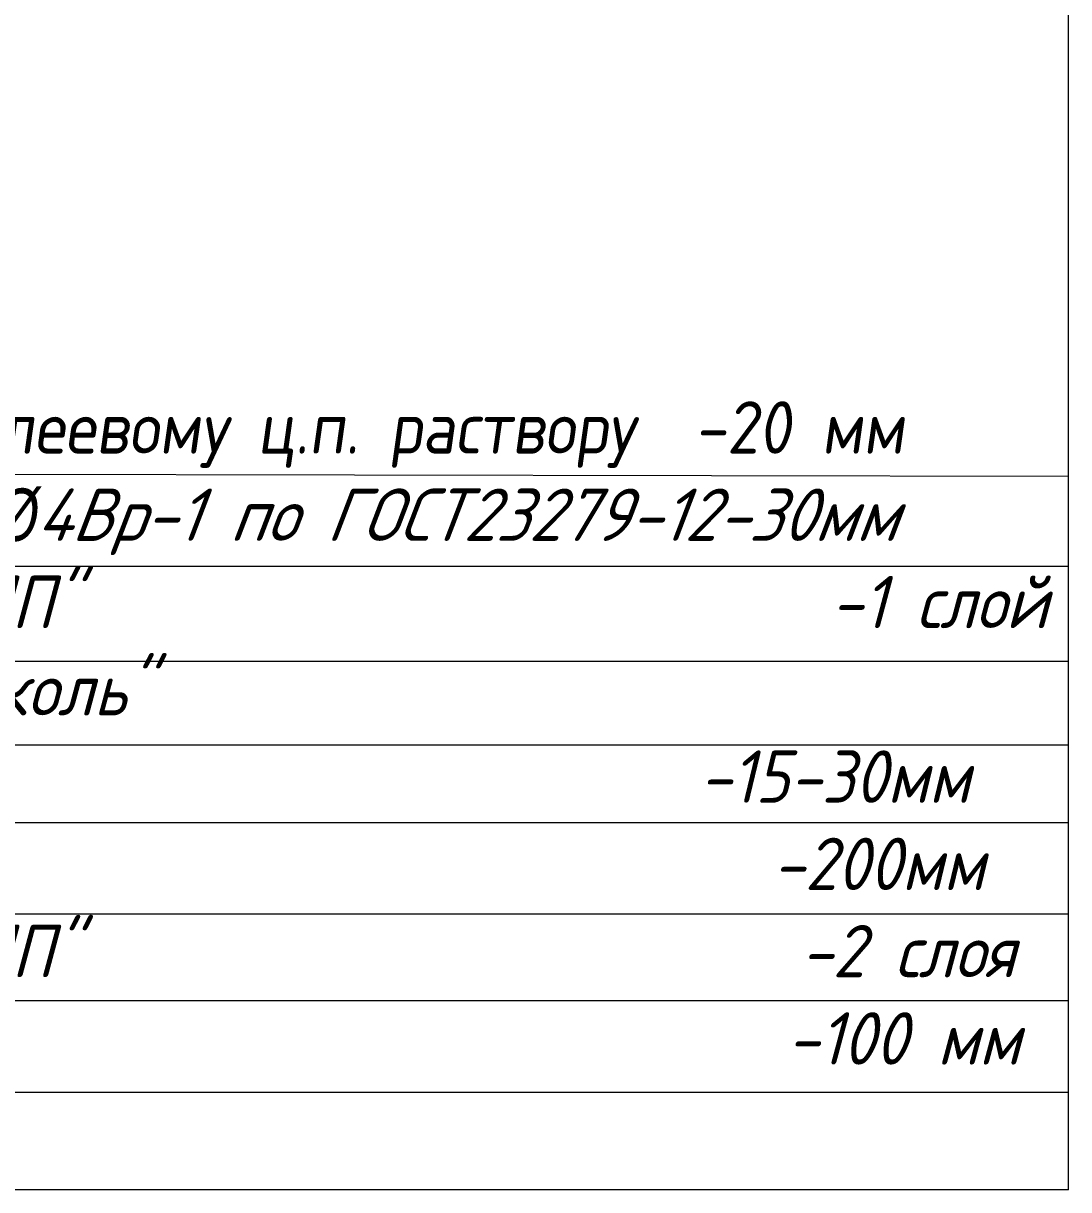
# Model space of a CAD drawing. Header units: millimetres. Extents: x -4447806 to 13389969, y -2188499 to 852203.
# Drawn here: x 3642638 to 3645132, y -652967 to -650183 of the extents above; entities that cross this region are included whole.
import ezdxf

# ---------------------------------------------------------------- set-up
doc = ezdxf.new("R2010")
doc.units = ezdxf.units.MM
doc.layers.add('АР_Тонкие', color=250, linetype='Continuous', lineweight=5)
doc.layers.add('Нвдписи', color=164, linetype='Continuous', lineweight=18)
doc.styles.add('Архитект', font='isocpeur.ttf', dxfattribs={"width": 0.8, "oblique": 8})

msp = doc.modelspace()

# ---------------------------------------------------------------- linework, layer by layer
at = {"layer": 'Нвдписи', "ltscale": 100}
msp.add_line((3645132.014, -652967.299), (3645132.014, -648815.032), dxfattribs=at)
at = {"layer": 'Нвдписи'}
for p, q in [((3645132.014, -651264.384), (3640363.067, -651255.401)), ((3645132.014, -651479.272), (3640363.067, -651479.272)), ((3645132.014, -651706.498), (3640363.067, -651706.498)), ((3645132.014, -651906.053), (3640363.067, -651906.053)), ((3645132.014, -652091.278), (3640363.067, -652091.278)), ((3645132.014, -652309.44), (3640363.067, -652309.44)), ((3645132.014, -652516.198), (3640363.067, -652516.198)), ((3645132.014, -652735.129), (3640363.067, -652735.129)), ((3645132.014, -652967.299), (3640363.067, -652967.299))]:
    msp.add_line(p, q, dxfattribs=at)

# ---------------------------------------------------------------- texts
at = {"layer": 'АР_Тонкие', "color": 18, "true_color": 0x000000, "insert": (3644386.126, -651085.051), "char_height": 125, "width": 7998.69528, "attachment_point": 2, "style": 'Архитект'}
msp.add_mtext('\\pxql;{\\W0.9;Плитка керамогранитная по клеевому ц.п. раствору  -20 мм\\PЦ.п. раствор М150, арм.сеткой \\fArial Narrow|b0|i0|c204|p34;Ø\\fISOCPEUR|b0|i1|c204|p34;4Вр-1 по ГОСТ23279-12-30мм\\P\\fISOCPEUR|b0|i0|c204|p34;\\Q15;Гидроизоляция "Техноэласт ЭПП"                         -1 слой\\PБитумный праймер "Техно Николь" \\P\\fISOCPEUR|b0|i1|c204|p34;\\Q0;Ц. п. раствор М150 по уклону                         -15-30мм\\PЖ/б фундамент  (см. КЖ)                               -200мм\\P\\fISOCPEUR|b0|i0|c204|p34;\\Q15;Гидроизоляция "Техноэласт ЭПП"                        -2 слоя\\PБетонная подготовка                                    -100 мм\\PУплотненный грунт \\P\\W0.8;\\P\\fISOCPEUR|b0|i1|c204|p34;\\Q0;\\P\\pq*;}\\P ', dxfattribs=at)

doc.saveas('drawing.dxf')
